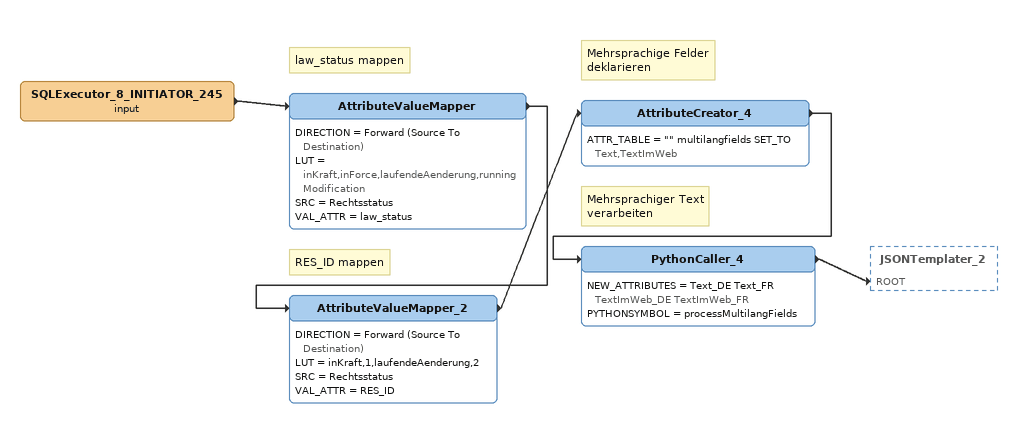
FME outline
SQLExecutor_8_INITIATOR_245 (input)
    -> AttributeValueMapper
Note: law_status mappen
AttributeValueMapper
    DIRECTION = Forward (Source To Destination)
    LUT = inKraft,inForce,laufendeAenderung,runningModification
    SRC = Rechtsstatus
    VAL_ATTR = law_status
    -> AttributeValueMapper_2
Note: RES_ID mappen
AttributeValueMapper_2
    DIRECTION = Forward (Source To Destination)
    LUT = inKraft,1,laufendeAenderung,2
    SRC = Rechtsstatus
    VAL_ATTR = RES_ID
    -> AttributeCreator_4
Note: Mehrsprachige Felder / deklarieren
AttributeCreator_4
    ATTR_TABLE = "" multilangfields SET_TO Text,TextImWeb
    -> PythonCaller_4
Note: Mehrsprachiger Text / verarbeiten
PythonCaller_4
    NEW_ATTRIBUTES = Text_DE Text_FR TextImWeb_DE TextImWeb_FR
    PYTHONSYMBOL = processMultilangFields
    -> JSONTemplater_2 [ROOT]
